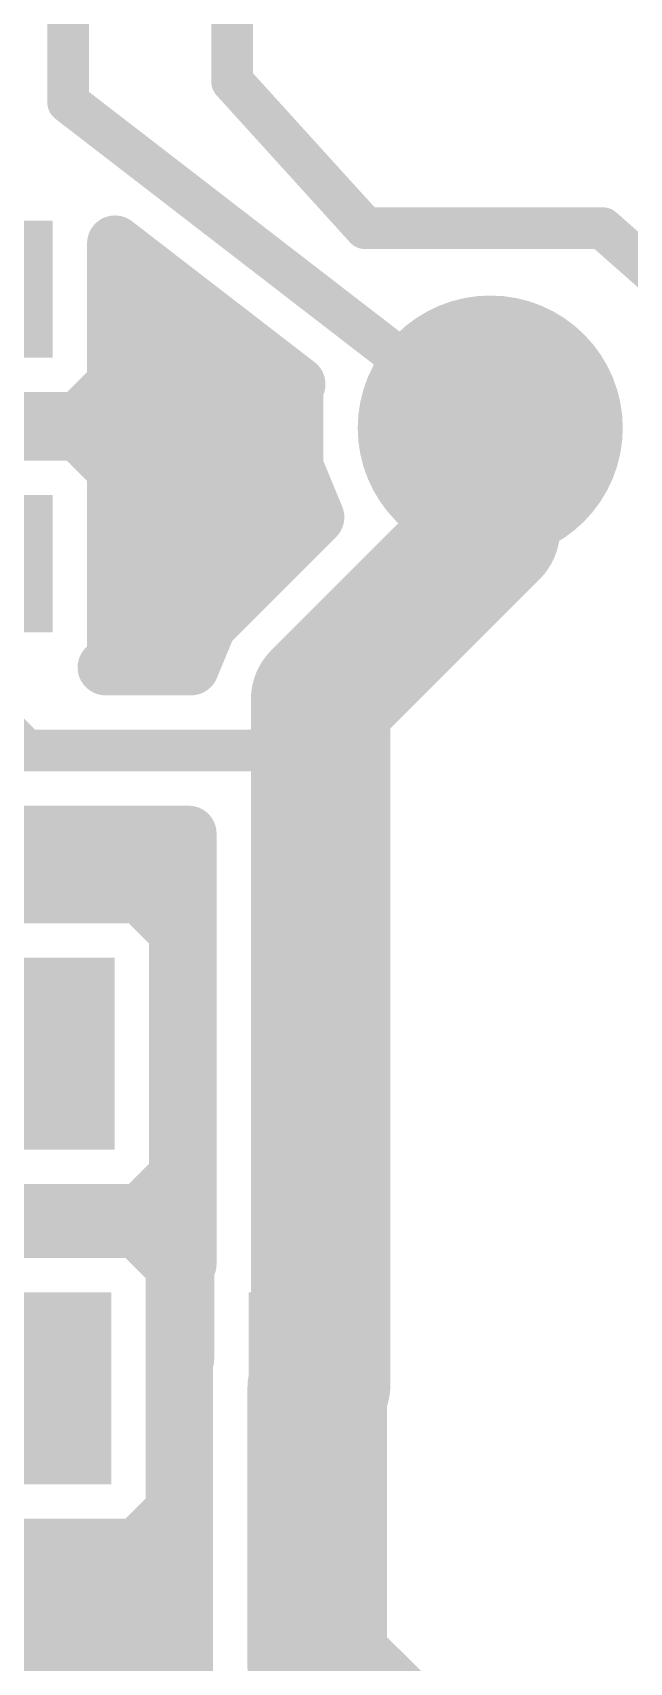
# Model space of a CAD drawing. Extents: x -40.6 to 40.6, y -25.6 to 25.6.
# Drawn here: x -25.3 to -20.96, y -13.71 to -1.83 of the extents above; entities that cross this region are included whole.
import ezdxf

# ---------------------------------------------------------------- set-up
doc = ezdxf.new("R2010")
doc.units = 0
doc.layers.add('1', color=22, linetype='CONTINUOUS')
doc.layers.add('18', color=82, linetype='CONTINUOUS')

# ---------------------------------------------------------------- blocks, each defined once
blk = doc.blocks.new('RECT')
blk.add_solid([(-0.5, -0.5), (0.5, -0.5), (-0.5, 0.5), (0.5, 0.5)])
blk = doc.blocks.new('ROUNDV')
at = {"const_width": 0.5}
blk.add_lwpolyline([(0, -0.25, 1), (0, 0.25, 1), (0, -0.25)], format="xyb", dxfattribs=at)

msp = doc.modelspace()

# ---------------------------------------------------------------- linework, layer by layer
at = {"layer": '1'}
for points, const_width in [([(-23.8506, 0.2286), (-23.8506, -2.1844)], 0.3048), ([(-25.0444, 0.1778), (-25.0444, -2.3368)], 0.3048), ([(-22.8806, -3.2544), (-23.8506, -2.1844)], 0.3048), ([(-25.0444, -2.3368), (-21.971, -4.7102)], 0.3048), ([(-24.704, -4.3867), (-24.704, -3.3648)], 0.4064), ([(-24.704, -3.3648), (-23.3743, -4.3917)], 0.4064), ([(-21.1534, -3.2544), (-22.8806, -3.2544)], 0.3048), ([(-20.2946, -4.0132), (-21.1534, -3.2544)], 0.3048), ([(-24.704, -3.6576), (-24.3249, -3.6576)], 0.4064), ([(-24.704, -4.064), (-23.7986, -4.064)], 0.4064), ([(-24.9695, -4.6522), (-24.704, -4.3867)], 0.4064), ([(-24.7877, -4.4704), (-23.3894, -4.4704)], 0.4064), ([(-23.3743, -4.3917), (-23.3894, -4.4281)], 0.4064), ([(-23.3894, -4.4281), (-23.3894, -4.9923)], 0.4064), ([(-21.971, -4.7102), (-21.971, -5.4544)], 1.016), ([(-26.7449, -4.6522), (-24.9695, -4.6522)], 0.4064), ([(-24.9695, -4.7458), (-26.7449, -4.7458)], 0.4064), ([(-24.704, -5.0113), (-24.9695, -4.7458)], 0.4064), ([(-24.8385, -4.8768), (-23.3894, -4.8768)], 0.4064), ([(-24.704, -6.3867), (-24.704, -5.0113)], 0.4064), ([(-23.3894, -4.9923), (-23.2368, -5.3608)], 0.4064), ([(-21.971, -5.4544), (-23.2062, -6.6896)], 1.016), ([(-24.704, -5.2832), (-23.2689, -5.2832)], 0.4064), ([(-23.2368, -5.3608), (-24.0211, -6.1451)], 0.4064), ([(-24.704, -5.6896), (-23.5655, -5.6896)], 0.4064), ([(-24.704, -6.096), (-23.9719, -6.096)], 0.4064), ([(-24.0211, -6.1451), (-24.1497, -6.4556)], 0.4064), ([(-24.7729, -6.4556), (-24.704, -6.3867)], 0.4064), ([(-24.1497, -6.4556), (-24.7729, -6.4556)], 0.4064), ([(-23.2062, -7.0612), (-23.2062, -6.6896)], 1.016), ([(-25.8572, -6.5532), (-25.3492, -7.0612)], 0.3048), ([(-23.2062, -9.271), (-23.2062, -7.0612)], 1.016), ([(-25.3492, -7.0612), (-23.2062, -7.0612)], 0.3048), ([(-25.6, -7.6668), (-24.1674, -7.6668)], 0.4064), ([(-24.1674, -7.6668), (-24.1674, -10.8043)], 0.4064), ([(-28.162, -7.7216), (-24.1674, -7.7216)], 0.4064), ([(-24.5185, -8.1178), (-25.8939, -8.1178)], 0.4064), ([(-24.253, -8.3833), (-24.5185, -8.1178)], 0.4064), ([(-24.5083, -8.128), (-24.1674, -8.128)], 0.4064), ([(-24.253, -10.1587), (-24.253, -8.3833)], 0.4064), ([(-24.253, -8.5344), (-24.1674, -8.5344)], 0.4064), ([(-24.253, -8.9408), (-24.1674, -8.9408)], 0.4064), ([(-23.2062, -11.684), (-23.2062, -9.271)], 1.016), ([(-25.2062, -9.271), (-26.8224, -9.271)], 0.3048), ([(-24.253, -9.3472), (-24.1674, -9.3472)], 0.4064), ([(-24.253, -9.7536), (-24.1674, -9.7536)], 0.4064), ([(-24.5185, -10.4242), (-24.253, -10.1587)], 0.4064), ([(-24.2543, -10.16), (-24.1674, -10.16)], 0.4064), ([(-25.8939, -10.4242), (-24.5185, -10.4242)], 0.4064), ([(-24.5439, -10.5562), (-25.9193, -10.5562)], 0.4064), ([(-24.2784, -10.8217), (-24.5439, -10.5562)], 0.4064), ([(-24.5337, -10.5664), (-24.1674, -10.5664)], 0.4064), ([(-24.2784, -12.5971), (-24.2784, -10.8217)], 0.4064), ([(-24.1674, -10.8043), (-24.1848, -10.8217)], 0.4064), ([(-24.1848, -10.8217), (-24.1848, -11.4989)], 0.4064), ([(-24.2784, -10.9728), (-24.1848, -10.9728)], 0.4064), ([(-24.2784, -11.3792), (-24.1848, -11.3792)], 0.4064), ([(-23.2316, -11.7094), (-23.2062, -11.684)], 1.016), ([(-23.2316, -11.7094), (-23.2316, -13.732)], 1.016), ([(-24.1848, -11.4989), (-24.1928, -11.5182)], 0.4064), ([(-24.1928, -11.5182), (-24.1928, -13.9232)], 0.4064), ([(-25.2316, -11.7094), (-27.6192, -14.097)], 0.3048), ([(-24.2784, -11.7856), (-24.1928, -11.7856)], 0.4064), ([(-24.2784, -12.192), (-24.1928, -12.192)], 0.4064), ([(-24.5439, -12.8626), (-24.2784, -12.5971)], 0.4064), ([(-24.2797, -12.5984), (-24.1928, -12.5984)], 0.4064), ([(-25.5283, -12.8626), (-24.5439, -12.8626)], 0.4064), ([(-25.6706, -13.0048), (-24.1928, -13.0048)], 0.4064), ([(-26.077, -13.4112), (-24.1928, -13.4112)], 0.4064), ([(-23.2316, -13.732), (-22.8633, -14.1003)], 1.016), ([(-26.4834, -13.8176), (-24.1928, -13.8176)], 0.4064), ([(-22.8633, -14.1003), (-22.5458, -14.4178)], 1.016)]:
    msp.add_lwpolyline(points, dxfattribs=dict(at, const_width=const_width))
for points, const_width in [([(-23.7941, -2.1332, 1), (-23.9071, -2.2356)], 0.1524), ([(-23.9268, -2.1844, 1), (-23.7744, -2.1844)], 0.1524), ([(-24.9978, -2.2765, 1), (-25.091, -2.3971)], 0.1524), ([(-25.1206, -2.3368, 1), (-24.9682, -2.3368)], 0.1524), ([(-24.6024, -3.3648, 1), (-24.8056, -3.3648)], 0.2032), ([(-24.6419, -3.2844, 1), (-24.7661, -3.4452)], 0.2032), ([(-22.8806, -3.1782, 1), (-22.8806, -3.3306)], 0.1524), ([(-22.9371, -3.3056, 1), (-22.8241, -3.2032)], 0.1524), ([(-21.1029, -3.1973, 1), (-21.2039, -3.3115)], 0.1524), ([(-21.1534, -3.3306, 1), (-21.1534, -3.1782)], 0.1524), ([(-24.704, -3.556, 1), (-24.704, -3.7592)], 0.2032), ([(-24.3249, -3.7592, 1), (-24.3249, -3.556)], 0.2032), ([(-24.704, -3.9624, 1), (-24.704, -4.1656)], 0.2032), ([(-23.7986, -4.1656, 1), (-23.7986, -3.9624)], 0.2032), ([(-24.7877, -4.3688, 1), (-24.7877, -4.572)], 0.2032), ([(-24.6322, -4.4586, 1), (-24.7758, -4.3149)], 0.2032), ([(-23.2878, -4.4281, 1), (-23.491, -4.4281)], 0.2032), ([(-23.2805, -4.4305, 1), (-23.4682, -4.3528)], 0.2032), ([(-23.4364, -4.4721, 1), (-23.3122, -4.3112)], 0.2032), ([(-23.3894, -4.572, 1), (-23.3894, -4.3688)], 0.2032), ([(-21.717, -4.7102, 1), (-22.225, -4.7102)], 0.508), ([(-24.8056, -4.3867, 1), (-24.6024, -4.3867)], 0.2032), ([(-23.4833, -4.3892, 1), (-23.2955, -4.4669)], 0.2032), ([(-25.0413, -4.5804, 1), (-24.8976, -4.724)], 0.2032), ([(-24.9695, -4.7538, 1), (-24.9695, -4.5506)], 0.2032), ([(-24.8976, -4.674, 1), (-25.0413, -4.8176)], 0.2032), ([(-24.9695, -4.8474, 1), (-24.9695, -4.6442)], 0.2032), ([(-22.0176, -4.7705, 1), (-21.9244, -4.6499)], 0.1524), ([(-24.8385, -4.7752, 1), (-24.8385, -4.9784)], 0.2032), ([(-23.3894, -4.9784, 1), (-23.3894, -4.7752)], 0.2032), ([(-24.6024, -5.0113, 1), (-24.8056, -5.0113)], 0.2032), ([(-24.7758, -5.0831, 1), (-24.6322, -4.9394)], 0.2032), ([(-23.2955, -4.9535, 1), (-23.4833, -5.0312)], 0.2032), ([(-23.491, -4.9923, 1), (-23.2878, -4.9923)], 0.2032), ([(-21.7914, -5.634, 1), (-22.1506, -5.2748)], 0.508), ([(-24.704, -5.1816, 1), (-24.704, -5.3848)], 0.2032), ([(-23.2689, -5.3848, 1), (-23.2689, -5.1816)], 0.2032), ([(-23.3306, -5.3997, 1), (-23.1429, -5.3219)], 0.2032), ([(-23.1649, -5.4327, 1), (-23.3086, -5.289)], 0.2032), ([(-22.225, -5.4544, 1), (-21.717, -5.4544)], 0.508), ([(-24.704, -5.588, 1), (-24.704, -5.7912)], 0.2032), ([(-23.5655, -5.7912, 1), (-23.5655, -5.588)], 0.2032), ([(-24.704, -5.9944, 1), (-24.704, -6.1976)], 0.2032), ([(-23.9719, -6.1976, 1), (-23.9719, -5.9944)], 0.2032), ([(-24.0929, -6.0733, 1), (-23.9492, -6.217)], 0.2032), ([(-23.9272, -6.184, 1), (-24.1149, -6.1062)], 0.2032), ([(-24.7729, -6.354, 1), (-24.7729, -6.5572)], 0.2032), ([(-24.8447, -6.3838, 1), (-24.701, -6.5274)], 0.2032), ([(-24.8056, -6.3867, 1), (-24.6024, -6.3867)], 0.2032), ([(-24.6322, -6.4586, 1), (-24.7758, -6.3149)], 0.2032), ([(-24.1497, -6.5572, 1), (-24.1497, -6.354)], 0.2032), ([(-22.9522, -6.6896, 1), (-23.4602, -6.6896)], 0.508), ([(-23.3858, -6.51, 1), (-23.0266, -6.8692)], 0.508), ([(-24.2435, -6.4167, 1), (-24.0558, -6.4945)], 0.2032), ([(-22.9522, -7.0612, 1), (-23.4602, -7.0612)], 0.508), ([(-23.4602, -7.0612, 1), (-22.9522, -7.0612)], 0.508), ([(-25.3492, -6.985, 1), (-25.3492, -7.1374)], 0.1524), ([(-25.4031, -7.1151, 1), (-25.2953, -7.0073)], 0.1524), ([(-23.2062, -7.1374, 1), (-23.2062, -6.985)], 0.1524), ([(-24.0658, -7.6668, 1), (-24.269, -7.6668)], 0.2032), ([(-24.1674, -7.7684, 1), (-24.1674, -7.5652)], 0.2032), ([(-24.1674, -7.8232, 1), (-24.1674, -7.62)], 0.2032), ([(-24.4466, -8.046, 1), (-24.5903, -8.1896)], 0.2032), ([(-24.5083, -8.0264, 1), (-24.5083, -8.2296)], 0.2032), ([(-24.5185, -8.2194, 1), (-24.5185, -8.0162)], 0.2032), ([(-24.1674, -8.2296, 1), (-24.1674, -8.0264)], 0.2032), ([(-24.1514, -8.3833, 1), (-24.3546, -8.3833)], 0.2032), ([(-24.3248, -8.4551, 1), (-24.1812, -8.3114)], 0.2032), ([(-24.253, -8.4328, 1), (-24.253, -8.636)], 0.2032), ([(-24.1674, -8.636, 1), (-24.1674, -8.4328)], 0.2032), ([(-24.253, -8.8392, 1), (-24.253, -9.0424)], 0.2032), ([(-24.1674, -9.0424, 1), (-24.1674, -8.8392)], 0.2032), ([(-22.9522, -9.271, 1), (-23.4602, -9.271)], 0.508), ([(-23.4602, -9.271, 1), (-22.9522, -9.271)], 0.508), ([(-25.2062, -9.3472, 1), (-25.2062, -9.1948)], 0.1524), ([(-24.253, -9.2456, 1), (-24.253, -9.4488)], 0.2032), ([(-24.1674, -9.4488, 1), (-24.1674, -9.2456)], 0.2032), ([(-24.253, -9.652, 1), (-24.253, -9.8552)], 0.2032), ([(-24.1674, -9.8552, 1), (-24.1674, -9.652)], 0.2032), ([(-24.2543, -10.0584, 1), (-24.2543, -10.2616)], 0.2032), ([(-24.1812, -10.2306, 1), (-24.3248, -10.0869)], 0.2032), ([(-24.1674, -10.2616, 1), (-24.1674, -10.0584)], 0.2032), ([(-24.3546, -10.1587, 1), (-24.1514, -10.1587)], 0.2032), ([(-24.5903, -10.3524, 1), (-24.4466, -10.496)], 0.2032), ([(-24.5185, -10.5258, 1), (-24.5185, -10.3226)], 0.2032), ([(-24.472, -10.4844, 1), (-24.6157, -10.628)], 0.2032), ([(-24.5337, -10.4648, 1), (-24.5337, -10.668)], 0.2032), ([(-24.5439, -10.6578, 1), (-24.5439, -10.4546)], 0.2032), ([(-24.1674, -10.668, 1), (-24.1674, -10.4648)], 0.2032), ([(-24.1768, -10.8217, 1), (-24.38, -10.8217)], 0.2032), ([(-24.3502, -10.8935, 1), (-24.2066, -10.7498)], 0.2032), ([(-24.0832, -10.8217, 1), (-24.2864, -10.8217)], 0.2032), ([(-24.2566, -10.7498, 1), (-24.113, -10.8935)], 0.2032), ([(-24.0956, -10.8761, 1), (-24.2392, -10.7324)], 0.2032), ([(-24.2784, -10.8712, 1), (-24.2784, -11.0744)], 0.2032), ([(-24.269, -10.8043, 1), (-24.0658, -10.8043)], 0.2032), ([(-24.1848, -11.0744, 1), (-24.1848, -10.8712)], 0.2032), ([(-24.2784, -11.2776, 1), (-24.2784, -11.4808)], 0.2032), ([(-24.1848, -11.4808, 1), (-24.1848, -11.2776)], 0.2032), ([(-22.9776, -11.7094, 1), (-23.4856, -11.7094)], 0.508), ([(-23.4112, -11.5298, 1), (-23.052, -11.889)], 0.508), ([(-23.0266, -11.8636, 1), (-23.3858, -11.5044)], 0.508), ([(-24.0912, -11.5182, 1), (-24.2944, -11.5182)], 0.2032), ([(-24.2867, -11.4793, 1), (-24.0989, -11.5571)], 0.2032), ([(-24.2864, -11.4989, 1), (-24.0832, -11.4989)], 0.2032), ([(-24.0909, -11.5378, 1), (-24.2787, -11.46)], 0.2032), ([(-23.4602, -11.684, 1), (-22.9522, -11.684)], 0.508), ([(-25.1777, -11.7633, 1), (-25.2855, -11.6555)], 0.1524), ([(-24.2784, -11.684, 1), (-24.2784, -11.8872)], 0.2032), ([(-24.1928, -11.8872, 1), (-24.1928, -11.684)], 0.2032), ([(-24.2784, -12.0904, 1), (-24.2784, -12.2936)], 0.2032), ([(-24.1928, -12.2936, 1), (-24.1928, -12.0904)], 0.2032), ([(-24.2797, -12.4968, 1), (-24.2797, -12.7)], 0.2032), ([(-24.2066, -12.669, 1), (-24.3502, -12.5253)], 0.2032), ([(-24.1928, -12.7, 1), (-24.1928, -12.4968)], 0.2032), ([(-24.38, -12.5971, 1), (-24.1768, -12.5971)], 0.2032), ([(-24.6157, -12.7908, 1), (-24.472, -12.9344)], 0.2032), ([(-24.5439, -12.9642, 1), (-24.5439, -12.761)], 0.2032), ([(-24.1928, -13.1064, 1), (-24.1928, -12.9032)], 0.2032), ([(-24.1928, -13.5128, 1), (-24.1928, -13.3096)], 0.2032), ([(-23.052, -13.5524, 1), (-23.4112, -13.9116)], 0.508), ([(-23.4856, -13.732, 1), (-22.9776, -13.732)], 0.508), ([(-24.1928, -13.9192, 1), (-24.1928, -13.716)], 0.2032), ([(-22.6837, -13.9207, 1), (-23.0429, -14.2799)], 0.508), ([(-23.0429, -14.2799, 1), (-22.6837, -13.9207)], 0.508)]:
    msp.add_lwpolyline(points, format="xyb", dxfattribs=dict(at, const_width=const_width))

# ---------------------------------------------------------------- block references
at = {"layer": '1', "yscale": 1.4, "rotation": 270}
for p in [(-25.8572, -3.699), (-25.8572, -5.699)]:
    msp.add_blockref('RECT', p, dxfattribs=at)
at = {"layer": '1', "yscale": 1.4}
for p in [(-25.2062, -9.271), (-23.2062, -9.271), (-25.2316, -11.7094), (-23.2316, -11.7094)]:
    msp.add_blockref('RECT', p, dxfattribs=at)
at = {"layer": '18', "xscale": 1.9304, "yscale": 1.9304}
msp.add_blockref('ROUNDV', (-21.971, -4.7102), dxfattribs=at)

doc.saveas('drawing.dxf')
